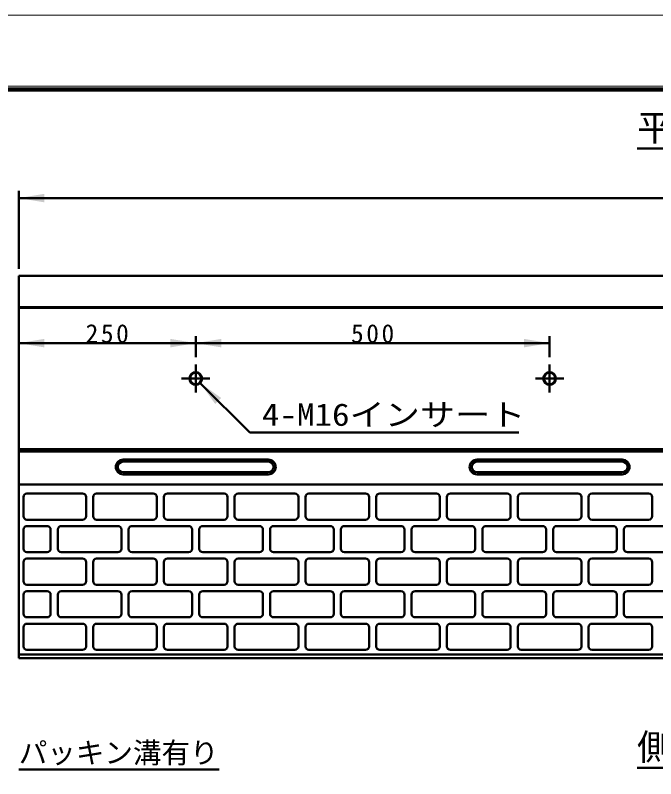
# Model space of a CAD drawing. Units: millimetres, scale not verified. Extents: x -2102 to 2102, y -1485 to 1485.
# Drawn here: x -174 to 731, y 406 to 1485 of the extents above; entities that cross this region are included whole.
import ezdxf
from ezdxf.enums import TextEntityAlignment as Align

# ---------------------------------------------------------------- set-up
doc = ezdxf.new("R2010")
doc.units = ezdxf.units.MM
doc.header["$LTSCALE"] = 5
doc.linetypes.add('LONG_DASHED_DOTTED', pattern=[15.25, 12, -1.5, 0.25, -1.5])
doc.layers.add('0-0_V-nasSTD', color=7, linetype='Continuous', lineweight=35)
doc.layers.add('0-1_0', color=7, linetype='Continuous', lineweight=50)
doc.styles.add('ＭＳ ゴシック', font='')
doc.styles.get('ＭＳ ゴシック').set_extended_font_data('MS Gothic')

msp = doc.modelspace()

# ---------------------------------------------------------------- linework, layer by layer
at = {"layer": '0-0_V-nasSTD', "lineweight": 18}
for points in [[(-2102.5, -1485), (-2102.5, 1485), (2102.5, 1485), (2102.5, -1485)], [(-2002.5, -1385), (-2002.5, 1385), (2002.5, 1385), (2002.5, -1385)]]:
    msp.add_lwpolyline(points, close=True, dxfattribs=at)
at = {"layer": '0-0_V-nasSTD', "lineweight": 100}
msp.add_lwpolyline([(1997.5, -1380), (1997.5, 1380), (-1997.5, 1380)], dxfattribs=at)
at = {"layer": '0-0_V-nasSTD'}
for points in [[(-169.238, 1226.66), (-133.238, 1220.66), (-133.238, 1232.66)], [(-169.238, 1021.66), (-133.238, 1015.66), (-133.238, 1027.66)], [(44.762, 1015.66), (44.762, 1027.66), (80.762, 1021.66)], [(80.762, 1021.66), (116.762, 1015.66), (116.762, 1027.66)], [(544.762, 1015.66), (544.762, 1027.66), (580.762, 1021.66)], [(87.126, 965.296), (108.34, 935.597), (116.825, 944.083)]]:
    msp.add_solid(points, dxfattribs=at)
at = {"layer": '0-1_0'}
for p, q in [((704.359, 1296.66), (957.166, 1296.66)), ((-169.238, 1126.66), (-169.238, 1236.66)), ((-169.238, 1226.66), (1830.762, 1226.66)), ((-169.238, 1116.66), (-169.238, 576.66)), ((1830.762, 1116.66), (-169.238, 1116.66)), ((830.762, 1072.66), (-169.238, 1072.66)), ((830.762, 1071.66), (-169.238, 1071.66)), ((80.762, 1001.66), (80.762, 1031.66)), ((580.762, 1001.66), (580.762, 1031.66)), ((87.126, 965.296), (157.13, 895.292)), ((157.13, 895.292), (537.13, 895.292)), ((830.762, 871.66), (-169.238, 871.66)), ((830.762, 868.66), (-169.238, 868.66)), ((-21.738, 857.16), (183.262, 857.16)), ((-21.738, 854.16), (183.262, 854.16)), ((478.262, 857.16), (683.262, 857.16)), ((478.262, 854.16), (683.262, 854.16)), ((-21.738, 839.16), (183.262, 839.16)), ((-21.738, 836.16), (183.262, 836.16)), ((478.262, 839.16), (683.262, 839.16)), ((478.262, 836.16), (683.262, 836.16)), ((-169.238, 821.66), (830.762, 821.66)), ((-162.738, 777.16), (-162.738, 804.16)), ((-157.738, 809.16), (-79.238, 809.16)), ((-74.238, 804.16), (-74.238, 777.16)), ((-64.238, 777.16), (-64.238, 804.16)), ((-59.238, 809.16), (20.762, 809.16)), ((25.762, 804.16), (25.762, 777.16)), ((35.762, 777.16), (35.762, 804.16)), ((40.762, 809.16), (120.762, 809.16)), ((125.762, 804.16), (125.762, 777.16)), ((135.762, 777.16), (135.762, 804.16)), ((140.762, 809.16), (220.762, 809.16)), ((225.762, 804.16), (225.762, 777.16)), ((235.762, 777.16), (235.762, 804.16)), ((240.762, 809.16), (320.762, 809.16)), ((325.762, 804.16), (325.762, 777.16)), ((335.762, 777.16), (335.762, 804.16)), ((340.762, 809.16), (420.762, 809.16)), ((425.762, 804.16), (425.762, 777.16)), ((435.762, 777.16), (435.762, 804.16)), ((440.762, 809.16), (520.762, 809.16)), ((525.762, 804.16), (525.762, 777.16)), ((535.762, 777.16), (535.762, 804.16)), ((540.762, 809.16), (620.762, 809.16)), ((625.762, 804.16), (625.762, 777.16)), ((635.762, 777.16), (635.762, 804.16)), ((640.762, 809.16), (720.762, 809.16)), ((725.762, 804.16), (725.762, 777.16)), ((-79.238, 772.16), (-157.738, 772.16)), ((20.762, 772.16), (-59.238, 772.16)), ((120.762, 772.16), (40.762, 772.16)), ((220.762, 772.16), (140.762, 772.16)), ((320.762, 772.16), (240.762, 772.16)), ((420.762, 772.16), (340.762, 772.16)), ((520.762, 772.16), (440.762, 772.16)), ((620.762, 772.16), (540.762, 772.16)), ((720.762, 772.16), (640.762, 772.16)), ((-162.738, 758.16), (-162.738, 731.16)), ((-129.238, 763.16), (-157.738, 763.16)), ((-124.238, 731.16), (-124.238, 758.16)), ((-114.238, 758.16), (-114.238, 731.16)), ((-29.238, 763.16), (-109.238, 763.16)), ((-24.238, 731.16), (-24.238, 758.16)), ((-14.238, 758.16), (-14.238, 731.16)), ((70.762, 763.16), (-9.238, 763.16)), ((75.762, 731.16), (75.762, 758.16)), ((85.762, 758.16), (85.762, 731.16)), ((170.762, 763.16), (90.762, 763.16)), ((175.762, 731.16), (175.762, 758.16)), ((185.762, 758.16), (185.762, 731.16)), ((270.762, 763.16), (190.762, 763.16)), ((275.762, 731.16), (275.762, 758.16)), ((285.762, 758.16), (285.762, 731.16)), ((370.762, 763.16), (290.762, 763.16)), ((375.762, 731.16), (375.762, 758.16)), ((385.762, 758.16), (385.762, 731.16)), ((470.762, 763.16), (390.762, 763.16)), ((475.762, 731.16), (475.762, 758.16)), ((485.762, 758.16), (485.762, 731.16)), ((570.762, 763.16), (490.762, 763.16)), ((575.762, 731.16), (575.762, 758.16)), ((585.762, 758.16), (585.762, 731.16)), ((670.762, 763.16), (590.762, 763.16)), ((675.762, 731.16), (675.762, 758.16)), ((685.762, 758.16), (685.762, 731.16)), ((770.762, 763.16), (690.762, 763.16)), ((-157.738, 726.16), (-129.238, 726.16)), ((-109.238, 726.16), (-29.238, 726.16)), ((-9.238, 726.16), (70.762, 726.16)), ((90.762, 726.16), (170.762, 726.16)), ((190.762, 726.16), (270.762, 726.16)), ((290.762, 726.16), (370.762, 726.16)), ((390.762, 726.16), (470.762, 726.16)), ((490.762, 726.16), (570.762, 726.16)), ((590.762, 726.16), (670.762, 726.16)), ((690.762, 726.16), (770.762, 726.16)), ((-162.738, 712.16), (-162.738, 685.16)), ((-79.238, 717.16), (-157.738, 717.16)), ((-74.238, 685.16), (-74.238, 712.16)), ((-64.238, 712.16), (-64.238, 685.16)), ((20.762, 717.16), (-59.238, 717.16)), ((25.762, 685.16), (25.762, 712.16)), ((35.762, 712.16), (35.762, 685.16)), ((120.762, 717.16), (40.762, 717.16)), ((125.762, 685.16), (125.762, 712.16)), ((135.762, 712.16), (135.762, 685.16)), ((220.762, 717.16), (140.762, 717.16)), ((225.762, 685.16), (225.762, 712.16)), ((235.762, 712.16), (235.762, 685.16)), ((320.762, 717.16), (240.762, 717.16)), ((325.762, 685.16), (325.762, 712.16)), ((335.762, 712.16), (335.762, 685.16)), ((420.762, 717.16), (340.762, 717.16)), ((425.762, 685.16), (425.762, 712.16)), ((435.762, 712.16), (435.762, 685.16)), ((520.762, 717.16), (440.762, 717.16)), ((525.762, 685.16), (525.762, 712.16)), ((535.762, 712.16), (535.762, 685.16)), ((620.762, 717.16), (540.762, 717.16)), ((625.762, 685.16), (625.762, 712.16)), ((635.762, 712.16), (635.762, 685.16)), ((720.762, 717.16), (640.762, 717.16)), ((725.762, 685.16), (725.762, 712.16)), ((-157.738, 680.16), (-79.238, 680.16)), ((-59.238, 680.16), (20.762, 680.16)), ((40.762, 680.16), (120.762, 680.16)), ((140.762, 680.16), (220.762, 680.16)), ((240.762, 680.16), (320.762, 680.16)), ((340.762, 680.16), (420.762, 680.16)), ((440.762, 680.16), (520.762, 680.16)), ((540.762, 680.16), (620.762, 680.16)), ((640.762, 680.16), (720.762, 680.16)), ((-129.238, 671.16), (-157.738, 671.16)), ((-29.238, 671.16), (-109.238, 671.16)), ((70.762, 671.16), (-9.238, 671.16)), ((170.762, 671.16), (90.762, 671.16)), ((270.762, 671.16), (190.762, 671.16)), ((370.762, 671.16), (290.762, 671.16)), ((470.762, 671.16), (390.762, 671.16)), ((570.762, 671.16), (490.762, 671.16)), ((670.762, 671.16), (590.762, 671.16)), ((770.762, 671.16), (690.762, 671.16)), ((-162.738, 666.16), (-162.738, 639.16)), ((-124.238, 639.16), (-124.238, 666.16)), ((-114.238, 666.16), (-114.238, 639.16)), ((-24.238, 639.16), (-24.238, 666.16)), ((-14.238, 666.16), (-14.238, 639.16)), ((75.762, 639.16), (75.762, 666.16)), ((85.762, 666.16), (85.762, 639.16)), ((175.762, 639.16), (175.762, 666.16)), ((185.762, 666.16), (185.762, 639.16)), ((275.762, 639.16), (275.762, 666.16)), ((285.762, 666.16), (285.762, 639.16)), ((375.762, 639.16), (375.762, 666.16)), ((385.762, 666.16), (385.762, 639.16)), ((475.762, 639.16), (475.762, 666.16)), ((485.762, 666.16), (485.762, 639.16)), ((575.762, 639.16), (575.762, 666.16)), ((585.762, 666.16), (585.762, 639.16)), ((675.762, 639.16), (675.762, 666.16)), ((685.762, 666.16), (685.762, 639.16)), ((-157.738, 634.16), (-129.238, 634.16)), ((-109.238, 634.16), (-29.238, 634.16)), ((-9.238, 634.16), (70.762, 634.16)), ((90.762, 634.16), (170.762, 634.16)), ((190.762, 634.16), (270.762, 634.16)), ((290.762, 634.16), (370.762, 634.16)), ((390.762, 634.16), (470.762, 634.16)), ((490.762, 634.16), (570.762, 634.16)), ((590.762, 634.16), (670.762, 634.16)), ((690.762, 634.16), (770.762, 634.16)), ((-162.738, 620.16), (-162.738, 593.16)), ((-79.238, 625.16), (-157.738, 625.16)), ((-74.238, 593.16), (-74.238, 620.16)), ((-64.238, 620.16), (-64.238, 593.16)), ((20.762, 625.16), (-59.238, 625.16)), ((25.762, 593.16), (25.762, 620.16)), ((35.762, 620.16), (35.762, 593.16)), ((120.762, 625.16), (40.762, 625.16)), ((125.762, 593.16), (125.762, 620.16)), ((135.762, 620.16), (135.762, 593.16)), ((220.762, 625.16), (140.762, 625.16)), ((225.762, 593.16), (225.762, 620.16)), ((235.762, 620.16), (235.762, 593.16)), ((320.762, 625.16), (240.762, 625.16)), ((325.762, 593.16), (325.762, 620.16)), ((335.762, 620.16), (335.762, 593.16)), ((420.762, 625.16), (340.762, 625.16)), ((425.762, 593.16), (425.762, 620.16)), ((435.762, 620.16), (435.762, 593.16)), ((520.762, 625.16), (440.762, 625.16)), ((525.762, 593.16), (525.762, 620.16)), ((535.762, 620.16), (535.762, 593.16)), ((620.762, 625.16), (540.762, 625.16)), ((625.762, 593.16), (625.762, 620.16)), ((635.762, 620.16), (635.762, 593.16)), ((720.762, 625.16), (640.762, 625.16)), ((725.762, 593.16), (725.762, 620.16)), ((-157.738, 588.16), (-79.238, 588.16)), ((-59.238, 588.16), (20.762, 588.16)), ((40.762, 588.16), (120.762, 588.16)), ((140.762, 588.16), (220.762, 588.16)), ((240.762, 588.16), (320.762, 588.16)), ((340.762, 588.16), (420.762, 588.16)), ((440.762, 588.16), (520.762, 588.16)), ((540.762, 588.16), (620.762, 588.16)), ((640.762, 588.16), (720.762, 588.16)), ((-169.238, 581.66), (830.762, 581.66)), ((-169.238, 576.66), (1830.762, 576.66)), ((704.359, 421.467), (957.166, 421.467)), ((-169.238, 419.14), (113.97, 419.14))]:
    msp.add_line(p, q, dxfattribs=at)
at = {"layer": '0-1_0', "linetype": 'LONG_DASHED_DOTTED'}
for p, q in [((80.762, 991.66), (80.762, 951.66)), ((580.762, 991.66), (580.762, 951.66)), ((60.762, 971.66), (100.762, 971.66)), ((560.762, 971.66), (600.762, 971.66))]:
    msp.add_line(p, q, dxfattribs=at)
at = {"layer": '0-1_0'}
msp.add_lwpolyline([(-169.238, 1021.66), (80.762, 1021.66), (580.762, 1021.66)], dxfattribs=at)
for centre, radius in [((80.762, 971.66), 9), ((80.762, 971.66), 8), ((580.762, 971.66), 9), ((580.762, 971.66), 8)]:
    msp.add_circle(centre, radius, dxfattribs=at)
for centre, radius, start, end in [((-21.738, 846.66), 10.5, 90, 270), ((-21.738, 846.66), 7.5, 90, 270), ((183.262, 846.66), 10.5, 270, 90), ((183.262, 846.66), 7.5, 270, 90), ((478.262, 846.66), 10.5, 90, 270), ((478.262, 846.66), 7.5, 90, 270), ((683.262, 846.66), 10.5, 270, 90), ((683.262, 846.66), 7.5, 270, 90), ((-157.738, 804.16), 5, 90, 180), ((-79.238, 804.16), 5, 0, 90), ((-59.238, 804.16), 5, 90, 180), ((20.762, 804.16), 5, 0, 90), ((40.762, 804.16), 5, 90, 180), ((120.762, 804.16), 5, 0, 90), ((140.762, 804.16), 5, 90, 180), ((220.762, 804.16), 5, 0, 90), ((240.762, 804.16), 5, 90, 180), ((320.762, 804.16), 5, 0, 90), ((340.762, 804.16), 5, 90, 180), ((420.762, 804.16), 5, 0, 90), ((440.762, 804.16), 5, 90, 180), ((520.762, 804.16), 5, 0, 90), ((540.762, 804.16), 5, 90, 180), ((620.762, 804.16), 5, 0, 90), ((640.762, 804.16), 5, 90, 180), ((720.762, 804.16), 5, 0, 90), ((-157.738, 777.16), 5, 180, 270), ((-79.238, 777.16), 5, 270, 0), ((-59.238, 777.16), 5, 180, 270), ((20.762, 777.16), 5, 270, 0), ((40.762, 777.16), 5, 180, 270), ((120.762, 777.16), 5, 270, 0), ((140.762, 777.16), 5, 180, 270), ((220.762, 777.16), 5, 270, 0), ((240.762, 777.16), 5, 180, 270), ((320.762, 777.16), 5, 270, 0), ((340.762, 777.16), 5, 180, 270), ((420.762, 777.16), 5, 270, 0), ((440.762, 777.16), 5, 180, 270), ((520.762, 777.16), 5, 270, 0), ((540.762, 777.16), 5, 180, 270), ((620.762, 777.16), 5, 270, 0), ((640.762, 777.16), 5, 180, 270), ((720.762, 777.16), 5, 270, 0), ((-157.738, 758.16), 5, 90, 180), ((-129.238, 758.16), 5, 0, 90), ((-109.238, 758.16), 5, 90, 180), ((-29.238, 758.16), 5, 0, 90), ((-9.238, 758.16), 5, 90, 180), ((70.762, 758.16), 5, 0, 90), ((90.762, 758.16), 5, 90, 180), ((170.762, 758.16), 5, 0, 90), ((190.762, 758.16), 5, 90, 180), ((270.762, 758.16), 5, 0, 90), ((290.762, 758.16), 5, 90, 180), ((370.762, 758.16), 5, 0, 90), ((390.762, 758.16), 5, 90, 180), ((470.762, 758.16), 5, 0, 90), ((490.762, 758.16), 5, 90, 180), ((570.762, 758.16), 5, 0, 90), ((590.762, 758.16), 5, 90, 180), ((670.762, 758.16), 5, 0, 90), ((690.762, 758.16), 5, 90, 180), ((-157.738, 731.16), 5, 180, 270), ((-129.238, 731.16), 5, 270, 0), ((-109.238, 731.16), 5, 180, 270), ((-29.238, 731.16), 5, 270, 0), ((-9.238, 731.16), 5, 180, 270), ((70.762, 731.16), 5, 270, 0), ((90.762, 731.16), 5, 180, 270), ((170.762, 731.16), 5, 270, 0), ((190.762, 731.16), 5, 180, 270), ((270.762, 731.16), 5, 270, 0), ((290.762, 731.16), 5, 180, 270), ((370.762, 731.16), 5, 270, 0), ((390.762, 731.16), 5, 180, 270), ((470.762, 731.16), 5, 270, 0), ((490.762, 731.16), 5, 180, 270), ((570.762, 731.16), 5, 270, 0), ((590.762, 731.16), 5, 180, 270), ((670.762, 731.16), 5, 270, 0), ((690.762, 731.16), 5, 180, 270), ((-157.738, 712.16), 5, 90, 180), ((-79.238, 712.16), 5, 0, 90), ((-59.238, 712.16), 5, 90, 180), ((20.762, 712.16), 5, 0, 90), ((40.762, 712.16), 5, 90, 180), ((120.762, 712.16), 5, 0, 90), ((140.762, 712.16), 5, 90, 180), ((220.762, 712.16), 5, 0, 90), ((240.762, 712.16), 5, 90, 180), ((320.762, 712.16), 5, 0, 90), ((340.762, 712.16), 5, 90, 180), ((420.762, 712.16), 5, 0, 90), ((440.762, 712.16), 5, 90, 180), ((520.762, 712.16), 5, 0, 90), ((540.762, 712.16), 5, 90, 180), ((620.762, 712.16), 5, 0, 90), ((640.762, 712.16), 5, 90, 180), ((720.762, 712.16), 5, 0, 90), ((-157.738, 685.16), 5, 180, 270), ((-79.238, 685.16), 5, 270, 0), ((-59.238, 685.16), 5, 180, 270), ((20.762, 685.16), 5, 270, 0), ((40.762, 685.16), 5, 180, 270), ((120.762, 685.16), 5, 270, 0), ((140.762, 685.16), 5, 180, 270), ((220.762, 685.16), 5, 270, 0), ((240.762, 685.16), 5, 180, 270), ((320.762, 685.16), 5, 270, 0), ((340.762, 685.16), 5, 180, 270), ((420.762, 685.16), 5, 270, 0), ((440.762, 685.16), 5, 180, 270), ((520.762, 685.16), 5, 270, 0), ((540.762, 685.16), 5, 180, 270), ((620.762, 685.16), 5, 270, 0), ((640.762, 685.16), 5, 180, 270), ((720.762, 685.16), 5, 270, 0), ((-157.738, 666.16), 5, 90, 180), ((-129.238, 666.16), 5, 0, 90), ((-109.238, 666.16), 5, 90, 180), ((-29.238, 666.16), 5, 0, 90), ((-9.238, 666.16), 5, 90, 180), ((70.762, 666.16), 5, 0, 90), ((90.762, 666.16), 5, 90, 180), ((170.762, 666.16), 5, 0, 90), ((190.762, 666.16), 5, 90, 180), ((270.762, 666.16), 5, 0, 90), ((290.762, 666.16), 5, 90, 180), ((370.762, 666.16), 5, 0, 90), ((390.762, 666.16), 5, 90, 180), ((470.762, 666.16), 5, 0, 90), ((490.762, 666.16), 5, 90, 180), ((570.762, 666.16), 5, 0, 90), ((590.762, 666.16), 5, 90, 180), ((670.762, 666.16), 5, 0, 90), ((690.762, 666.16), 5, 90, 180), ((-157.738, 639.16), 5, 180, 270), ((-129.238, 639.16), 5, 270, 0), ((-109.238, 639.16), 5, 180, 270), ((-29.238, 639.16), 5, 270, 0), ((-9.238, 639.16), 5, 180, 270), ((70.762, 639.16), 5, 270, 0), ((90.762, 639.16), 5, 180, 270), ((170.762, 639.16), 5, 270, 0), ((190.762, 639.16), 5, 180, 270), ((270.762, 639.16), 5, 270, 0), ((290.762, 639.16), 5, 180, 270), ((370.762, 639.16), 5, 270, 0), ((390.762, 639.16), 5, 180, 270), ((470.762, 639.16), 5, 270, 0), ((490.762, 639.16), 5, 180, 270), ((570.762, 639.16), 5, 270, 0), ((590.762, 639.16), 5, 180, 270), ((670.762, 639.16), 5, 270, 0), ((690.762, 639.16), 5, 180, 270), ((-157.738, 620.16), 5, 90, 180), ((-79.238, 620.16), 5, 0, 90), ((-59.238, 620.16), 5, 90, 180), ((20.762, 620.16), 5, 0, 90), ((40.762, 620.16), 5, 90, 180), ((120.762, 620.16), 5, 0, 90), ((140.762, 620.16), 5, 90, 180), ((220.762, 620.16), 5, 0, 90), ((240.762, 620.16), 5, 90, 180), ((320.762, 620.16), 5, 0, 90), ((340.762, 620.16), 5, 90, 180), ((420.762, 620.16), 5, 0, 90), ((440.762, 620.16), 5, 90, 180), ((520.762, 620.16), 5, 0, 90), ((540.762, 620.16), 5, 90, 180), ((620.762, 620.16), 5, 0, 90), ((640.762, 620.16), 5, 90, 180), ((720.762, 620.16), 5, 0, 90), ((-157.738, 593.16), 5, 180, 270), ((-79.238, 593.16), 5, 270, 0), ((-59.238, 593.16), 5, 180, 270), ((20.762, 593.16), 5, 270, 0), ((40.762, 593.16), 5, 180, 270), ((120.762, 593.16), 5, 270, 0), ((140.762, 593.16), 5, 180, 270), ((220.762, 593.16), 5, 270, 0), ((240.762, 593.16), 5, 180, 270), ((320.762, 593.16), 5, 270, 0), ((340.762, 593.16), 5, 180, 270), ((420.762, 593.16), 5, 270, 0), ((440.762, 593.16), 5, 180, 270), ((520.762, 593.16), 5, 270, 0), ((540.762, 593.16), 5, 180, 270), ((620.762, 593.16), 5, 270, 0), ((640.762, 593.16), 5, 180, 270), ((720.762, 593.16), 5, 270, 0)]:
    msp.add_arc(centre, radius, start, end, dxfattribs=at)

# ---------------------------------------------------------------- texts
at = {"layer": '0-0_V-nasSTD', "style": 'ＭＳ ゴシック'}
for s, height, p in [('平\u3000面\u3000図', 36.95, (704.359, 1296.66)), ('側\u3000面\u3000図', 36.95, (704.359, 421.467)), ('パッキン溝有り', 29.56, (-169.238, 419.14))]:
    msp.add_text(s, height=height, dxfattribs=at).set_placement(p, align=Align.BOTTOM_LEFT)
at = {"layer": '0-0_V-nasSTD', "style": 'ＭＳ ゴシック', "width": 1.15}
msp.add_text('4-M16インサート', height=31.67, dxfattribs=at).set_placement((174.25, 895.292), align=Align.BOTTOM_LEFT)
at = {"layer": '0-0_V-nasSTD', "char_height": 26.39, "attachment_point": 7, "style": 'ＭＳ ゴシック'}
for s, insert in [('\\T1.2;250', (-74.838, 1021.66)), ('\\T1.2;500', (300.162, 1021.66))]:
    msp.add_mtext(s, dxfattribs=dict(at, insert=insert))

doc.saveas('drawing.dxf')
